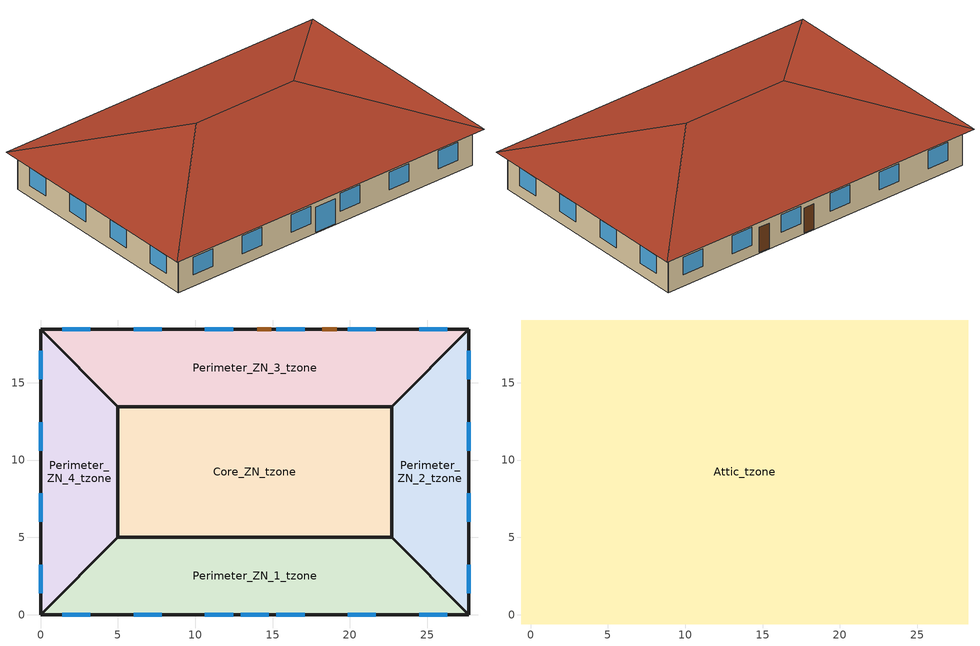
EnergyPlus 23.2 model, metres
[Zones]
Core_ZN_tzone
 floor ground (res_ext_wall_grd): 5,5 5,13.46 22.69,13.46 22.69,5 z-0.1
 wall outside (int_wall): 5,13.46 5,5 22.69,5 22.69,13.46 5,13.46 z-0.1:3.06
 roof outside (res_roof_floor): 22.69,13.46 5,13.46 5,5 22.69,5 z3.06
Perimeter_ZN_1_tzone
 floor ground (res_ext_wall_grd): 5,5 22.69,5 27.69,0 0,0 z-0.1
 wall outside (int_wall): 27.69,0 22.69,5 5,5 0,0 z-0.1:3.06
 wall outside (res_ext_wall_grd): 0,0 27.69,0 z-0.1:3.06
 window (Window_U_0.504_SHGC_North_0.229): 12.93,0 14.76,0 z0:2.13; 1.39,0 3.22,0 / 6.01,0 7.84,0 / 10.62,0 12.45,0 / 15.24,0 17.07,0 / 19.85,0 21.68,0 / 24.47,0 26.3,0 z0.9:2.42
 roof outside (res_roof_floor): 22.69,5 5,5 0,0 27.69,0 z3.06
Perimeter_ZN_2_tzone
 floor ground (res_ext_wall_grd): 27.69,18.46 27.69,0 22.69,5 22.69,13.46 z-0.1
 wall outside (int_wall): 27.69,18.46 22.69,13.46 22.69,5 27.69,0 z-0.1:3.06
 wall outside (res_ext_wall_grd): 27.69,0 27.69,18.46 z-0.1:3.06
 window (Window_U_0.504_SHGC_North_0.229): 27.69,1.39 27.69,3.22 / 27.69,6.01 27.69,7.84 / 27.69,10.62 27.69,12.45 / 27.69,15.24 27.69,17.07 z0.9:2.42
 roof outside (res_roof_floor): 22.69,13.46 22.69,5 27.69,0 27.69,18.46 z3.06
Perimeter_ZN_3_tzone
 floor ground (res_ext_wall_grd): 22.69,13.46 5,13.46 0,18.46 27.69,18.46 z-0.1
 wall outside (int_wall): 0,18.46 5,13.46 22.69,13.46 27.69,18.46 z-0.1:3.06
 wall outside (res_ext_wall_grd): 27.69,18.46 0,18.46 z-0.1:3.06
 window (Window_U_0.504_SHGC_North_0.229): 26.3,18.46 24.47,18.46 / 21.68,18.46 19.85,18.46 / 17.07,18.46 15.24,18.46 / 12.45,18.46 10.62,18.46 / 7.84,18.46 6.01,18.46 / 3.22,18.46 1.39,18.46 z0.9:2.42
 door (Swinging Door_con): 14.91,18.46 14,18.46 / 19.13,18.46 18.22,18.46 z0:2.13
 roof outside (res_roof_floor): 5,13.46 22.69,13.46 27.69,18.46 0,18.46 z3.06
Perimeter_ZN_4_tzone
 floor ground (res_ext_wall_grd): 0,18.46 5,13.46 5,5 0,0 z-0.1
 wall outside (res_ext_wall_grd): 0,18.46 0,0 z-0.1:3.06
 wall outside (int_wall): 0,0 5,5 5,13.46 0,18.46 z-0.1:3.06
 window (Window_U_0.504_SHGC_North_0.229): 0,17.07 0,15.24 / 0,12.45 0,10.62 / 0,7.84 0,6.01 / 0,3.22 0,1.39 z0.9:2.42
 roof outside (res_roof_floor): 5,13.46 0,18.46 0,0 5,5 z3.06
Attic_tzone
 floor ground (res_roof_floor): 28.29,-0.6 -0.6,-0.6 -0.6,19.06 28.29,19.06 z3.06
 roof outside (res_roof_floor): 9.23,9.23,6.36 -0.6,19.06,3.06 -0.6,-0.6,3.06; 28.29,19.06,3.06 18.46,9.23,6.36 28.29,-0.6,3.06; 9.23,9.23,6.36 -0.6,-0.6,3.06 28.29,-0.6,3.06 18.46,9.23,6.36; -0.6,19.06,3.06 9.23,9.23,6.36 18.46,9.23,6.36 28.29,19.06,3.06
[Building]
Building 1
[Site:Location]
Miami Intl Ap_FL_USA: Latitude {deg}=25.82; Longitude {deg}=-80.3; Time Zone {hr}=-5; Elevation {m}=11
[Site:GroundTemperature:BuildingSurface]
22.26, 20.91, 20.55, 20.86, 22.68, 24.72, 26.64, 28.02, 28.43, 27.78, 26.21, 24.23
[Site:WaterMainsTemperature]
Calculation Method=Correlation; Annual Average Outdoor Air Temperature {C}=24.5069; Maximum Difference In Monthly Average Outdoor Air Temperatures {deltaC}=8.7051
[SizingPeriod:DesignDay] Day of Month=21; Dry-Bulb Temperature Range Modifier Type=DefaultMultipliers; Humidity Condition Type=Wetbulb; Barometric Pressure {Pa}=101193; Rain Indicator=No; Snow Indicator=No; Daylight Saving Time Indicator=No; Begin Environment Reset Mode=FullResetAtBeginEnvironment
Name | Month | Day Type | Maximum Dry-Bulb Temperature {C} | Daily Dry-Bulb Temperature Range {deltaC} | Wetbulb or DewPoint at Maximum Dry-Bulb {C} | Wind Speed {m/s} | Wind Direction {deg} | Solar Model Indicator | ASHRAE Clear Sky Optical Depth for Beam Irradiance (taub) | ASHRAE Clear Sky Optical Depth for Diffuse Irradiance (taud) | Sky Clearness
Miami Intl Ap Ann Clg .4% Condns DB=>MWB | 7 | SummerDesignDay | 33.2 | 6.7 | 25.3 | 4.5 | 140 | ASHRAETau | 0.528 | 1.905
Miami Intl Ap Ann Htg 99.6% Condns DB | 1 | WinterDesignDay | 8.7 | 0 | 8.7 | 3.8 | 340 | ASHRAEClearSky |  |  | 0
[Material] Thermal Absorptance=0.9; Solar Absorptance=0.7; Visible Absorptance=0.7
Name | Roughness | Thickness {m} | Conductivity {W/m-K} | Density {kg/m3} | Specific Heat {J/kg-K}
Material 1 | Smooth | 0.0254 | 0.72 | 1856 | 840
Material 2; Material 3; Material 4 | MediumSmooth | 0.0159 | 0.16 | 800 | 1090
Material 5; Material 6 | Smooth | 0.0127 | 0.16 | 800 | 1090
[Material:NoMass] Thermal Absorptance=0.9; Solar Absorptance=0.7; Visible Absorptance=0.7
Name | Roughness | Thermal Resistance {m2-K/W}
Material No Mass 1 | MediumSmooth | 1.06783
Material No Mass 2 | MediumSmooth | 6.23479
Material No Mass 3 | MediumRough | 0.475973
[WindowMaterial:SimpleGlazingSystem]
Window Material Simple Glazing System 1: U-Factor {W/m2-K}=2.86184; Solar Heat Gain Coefficient=0.229; Visible Transmittance=0.2519
[Construction]
int_wall: Material 5, Material 6
res_ext_wall_grd: Material 1, Material 2, Material No Mass 1, Material 3
res_roof_floor: Material 4, Material No Mass 2
Swinging Door_con: Material No Mass 3
Window_U_0.504_SHGC_North_0.229: Window Material Simple Glazing System 1
[Zone] Multiplier=1
Name | Part of Total Floor Area
Attic_tzone | No
Core_ZN_tzone; Perimeter_ZN_1_tzone; Perimeter_ZN_2_tzone; Perimeter_ZN_3_tzone; Perimeter_ZN_4_tzone | Yes
[Space]
Name | Zone | Floor Area {m2}
Attic | Attic_tzone | 567.9774
Core_ZN | Core_ZN_tzone | 149.6574
Perimeter_ZN_1 | Perimeter_ZN_1_tzone | 113.45
Perimeter_ZN_2 | Perimeter_ZN_2_tzone | 67.3
Perimeter_ZN_3 | Perimeter_ZN_3_tzone | 113.45
Perimeter_ZN_4 | Perimeter_ZN_4_tzone | 67.3
[ZoneInfiltration:DesignFlowRate]
Space Infiltration Design Flow Rate 1: Zone or ZoneList or Space or SpaceList=Attic; Schedule=ruleset_on; Design Flow Rate Calculation Method=Flow/Zone; Design Flow Rate {m3/s}=0.2
[Lights] Schedule=occupancy schedule; Design Level Calculation Method=Watts/Area; Watts per Zone Floor Area {W/m2}=6.18125; Fraction Replaceable=1
Name | Zone or ZoneList or Space or SpaceList
Core_ZN_lights_2 | Core_ZN
Perimeter_ZN_1_lights_3 | Perimeter_ZN_1
Perimeter_ZN_2_lights_4 | Perimeter_ZN_2
Perimeter_ZN_3_lights_1 | Perimeter_ZN_3
Perimeter_ZN_4_lights_5 | Perimeter_ZN_4
[People] Number of People Schedule=occupancy schedule; Number of People Calculation Method=Area/Person; Floor Area per Person {m2/person}=18.58063; Fraction Radiant=0.3; Activity Level Schedule=activity schedule
Name | Zone or ZoneList or Space or SpaceList
Core_ZN_ppl_2 | Core_ZN
Perimeter_ZN_1_ppl_3 | Perimeter_ZN_1
Perimeter_ZN_2_ppl_4 | Perimeter_ZN_2
Perimeter_ZN_3_ppl_1 | Perimeter_ZN_3
Perimeter_ZN_4_ppl_5 | Perimeter_ZN_4
[ElectricEquipment] Schedule=occupancy schedule; Design Level Calculation Method=Watts/Area; Watts per Zone Floor Area {W/m2}=6.78
Name | Zone or ZoneList or Space or SpaceList
Core_ZN_elec_equip_2 | Core_ZN
Perimeter_ZN_1_elec_equip_3 | Perimeter_ZN_1
Perimeter_ZN_2_elec_equip_4 | Perimeter_ZN_2
Perimeter_ZN_3_elec_equip_1 | Perimeter_ZN_3
Perimeter_ZN_4_elec_equip_5 | Perimeter_ZN_4
[ZoneControl:Thermostat] Temperature Difference Between Cutout And Setpoint {deltaC}=0
Name | Zone or ZoneList | Control Type Schedule | Control 1
Core_ZN_tzone Thermostat | Core_ZN_tzone | Core_ZN_tzone Thermostat Schedule | Thermostat Setpoint Dual Setpoint 2
Perimeter_ZN_1_tzone Thermostat | Perimeter_ZN_1_tzone | Perimeter_ZN_1_tzone Thermostat Schedule | Thermostat Setpoint Dual Setpoint 3
Perimeter_ZN_2_tzone Thermostat | Perimeter_ZN_2_tzone | Perimeter_ZN_2_tzone Thermostat Schedule | Thermostat Setpoint Dual Setpoint 4
Perimeter_ZN_3_tzone Thermostat | Perimeter_ZN_3_tzone | Perimeter_ZN_3_tzone Thermostat Schedule | Thermostat Setpoint Dual Setpoint 1
Perimeter_ZN_4_tzone Thermostat | Perimeter_ZN_4_tzone | Perimeter_ZN_4_tzone Thermostat Schedule | Thermostat Setpoint Dual Setpoint 5
[ThermostatSetpoint:DualSetpoint] Heating Setpoint Temperature Schedule=thermostat heating ruleset; Cooling Setpoint Temperature Schedule=thermostat cooling ruleset
Thermostat Setpoint Dual Setpoint 2; Thermostat Setpoint Dual Setpoint 3; Thermostat Setpoint Dual Setpoint 4; Thermostat Setpoint Dual Setpoint 1; Thermostat Setpoint Dual Setpoint 5
[ZoneHVAC:IdealLoadsAirSystem] Availability Schedule=Always On Discrete; Heating Limit=NoLimit; Cooling Limit=NoLimit; Heating Availability Schedule=Always On Discrete; Cooling Availability Schedule=Always On Discrete; Dehumidification Control Type=ConstantSensibleHeatRatio; Cooling Sensible Heat Ratio=0.7; Humidification Control Type=None; Demand Controlled Ventilation Type=None; Outdoor Air Economizer Type=NoEconomizer; Heat Recovery Type=None; Sensible Heat Recovery Effectiveness=0.7; Latent Heat Recovery Effectiveness=0.65
Name | Design Specification Outdoor Air Object
Core_ZN_tzone Ideal Loads Air System | Design Specification Outdoor Air 4
Perimeter_ZN_1_tzone Ideal Loads Air System | Design Specification Outdoor Air 3
Perimeter_ZN_2_tzone Ideal Loads Air System | Design Specification Outdoor Air 2
Perimeter_ZN_3_tzone Ideal Loads Air System | Design Specification Outdoor Air 5
Perimeter_ZN_4_tzone Ideal Loads Air System | Design Specification Outdoor Air 1
[DesignSpecification:OutdoorAir] Outdoor Air Method=Sum; Outdoor Air Flow per Person {m3/s-person}=0; Outdoor Air Flow per Zone Floor Area {m3/s-m2}=0.00043; Outdoor Air Flow per Zone {m3/s}=0; Outdoor Air Flow Air Changes per Hour {1/hr}=0
Design Specification Outdoor Air 4; Design Specification Outdoor Air 3; Design Specification Outdoor Air 2; Design Specification Outdoor Air 5; Design Specification Outdoor Air 1
[Zone equipment]
Core_ZN_tzone: Core_ZN_tzone Ideal Loads Air System
Perimeter_ZN_1_tzone: Perimeter_ZN_1_tzone Ideal Loads Air System
Perimeter_ZN_2_tzone: Perimeter_ZN_2_tzone Ideal Loads Air System
Perimeter_ZN_3_tzone: Perimeter_ZN_3_tzone Ideal Loads Air System
Perimeter_ZN_4_tzone: Perimeter_ZN_4_tzone Ideal Loads Air System
[Sizing:Zone] Zone Cooling Design Supply Air Temperature Input Method=SupplyAirTemperature; Zone Cooling Design Supply Air Temperature {C}=14; Zone Cooling Design Supply Air Temperature Difference {deltaC}=11.11; Zone Heating Design Supply Air Temperature Input Method=SupplyAirTemperature; Zone Heating Design Supply Air Temperature {C}=40; Zone Heating Design Supply Air Temperature Difference {deltaC}=11.11; Zone Cooling Design Supply Air Humidity Ratio {kgWater/kgDryAir}=0.0085; Zone Heating Design Supply Air Humidity Ratio {kgWater/kgDryAir}=0.008; Cooling Design Air Flow Method=DesignDay; Cooling Design Air Flow Rate {m3/s}=0; Cooling Minimum Air Flow per Zone Floor Area {m3/s-m2}=0.000762; Cooling Minimum Air Flow {m3/s}=0; Cooling Minimum Air Flow Fraction=0; Heating Design Air Flow Method=DesignDay; Heating Design Air Flow Rate {m3/s}=0; Heating Maximum Air Flow per Zone Floor Area {m3/s-m2}=0.002032; Heating Maximum Air Flow {m3/s}=0.141576; Heating Maximum Air Flow Fraction=1; Account for Dedicated Outdoor Air System=No; Zone Load Sizing Method=Sensible Load Only No Latent Load; Zone Latent Cooling Design Supply Air Humidity Ratio Input Method=HumidityRatioDifference; Zone Cooling Design Supply Air Humidity Ratio Difference {kgWater/kgDryAir}=0.005; Zone Latent Heating Design Supply Air Humidity Ratio Input Method=HumidityRatioDifference; Zone Humidification Design Supply Air Humidity Ratio Difference {kgWater/kgDryAir}=0.005
Name | Design Specification Outdoor Air Object
Core_ZN_tzone | Core_ZN_tzone DSOA Space List
Perimeter_ZN_1_tzone | Perimeter_ZN_1_tzone DSOA Space List
Perimeter_ZN_2_tzone | Perimeter_ZN_2_tzone DSOA Space List
Perimeter_ZN_3_tzone | Perimeter_ZN_3_tzone DSOA Space List
Perimeter_ZN_4_tzone | Perimeter_ZN_4_tzone DSOA Space List
[DesignSpecification:OutdoorAir:SpaceList]
Name | Space Name 1 | Space Design Specification Outdoor Air Object Name 1
Core_ZN_tzone DSOA Space List | Core_ZN | Design Specification Outdoor Air 4
Perimeter_ZN_1_tzone DSOA Space List | Perimeter_ZN_1 | Design Specification Outdoor Air 3
Perimeter_ZN_2_tzone DSOA Space List | Perimeter_ZN_2 | Design Specification Outdoor Air 2
Perimeter_ZN_3_tzone DSOA Space List | Perimeter_ZN_3 | Design Specification Outdoor Air 5
Perimeter_ZN_4_tzone DSOA Space List | Perimeter_ZN_4 | Design Specification Outdoor Air 1
[Schedule:Day:Interval]
Schedule Day 2; Schedule Day 5; Schedule Day 4: No, 24:00, 0
weekday occupancy 1: No, 09:00, 0, 18:00, 1, 24:00, 0
weekday activity 6; weekday activity 1; weekday activity 2; weekday activity 3; weekday activity 4; weekday activity 5: No, 24:00, 70
thermostat heating weekday schedule 2; thermostat heating weekday schedule 1: No, 09:00, 20, 18:00, 20, 24:00, 20
thermostat cooling weekends schedule 1: No, 24:00, 60
thermostat cooling weekday schedule 1: No, 09:00, 60, 18:00, 25, 24:00, 60
thermostat cooling design day schedule 1: No, 09:00, 25, 18:00, 25, 24:00, 25
day_on 1; day_on 2; day_on 3; day_on 4; day_on 5; day_on 6: No, 24:00, 1
[Schedule:Week:Daily]
occupancy schedule Week Rule - Jan1-Dec31: Schedule Day 2, weekday occupancy 1, weekday occupancy 1, weekday occupancy 1, weekday occupancy 1, weekday occupancy 1, Schedule Day 2, Schedule Day 2, Schedule Day 2, Schedule Day 2, Schedule Day 2, Schedule Day 2
activity schedule Week Rule - Jan1-Dec31: weekday activity 6, weekday activity 6, weekday activity 6, weekday activity 6, weekday activity 6, weekday activity 6, weekday activity 6, weekday activity 3, weekday activity 1, weekday activity 2, weekday activity 4, weekday activity 5
thermostat heating ruleset Week Rule - Jan1-Dec31: thermostat heating weekday schedule 2, thermostat heating weekday schedule 2, thermostat heating weekday schedule 2, thermostat heating weekday schedule 2, thermostat heating weekday schedule 2, thermostat heating weekday schedule 2, thermostat heating weekday schedule 2, Schedule Day 5, Schedule Day 5, Schedule Day 5, Schedule Day 5, Schedule Day 5
thermostat cooling ruleset Week Rule - Jan1-Dec31: thermostat cooling weekends schedule 1, thermostat cooling weekday schedule 1, thermostat cooling weekday schedule 1, thermostat cooling weekday schedule 1, thermostat cooling weekday schedule 1, thermostat cooling weekday schedule 1, thermostat cooling weekends schedule 1, Schedule Day 4, thermostat cooling design day schedule 1, thermostat heating weekday schedule 1, Schedule Day 4, Schedule Day 4
ruleset_on Week Rule - Jan1-Dec31: day_on 6, day_on 6, day_on 6, day_on 6, day_on 6, day_on 6, day_on 6, day_on 3, day_on 1, day_on 2, day_on 4, day_on 5
[Schedule:Year]
occupancy schedule: occupancy schedule Week Rule - Jan1-Dec31, 1, 1, 12, 31
activity schedule: activity schedule Week Rule - Jan1-Dec31, 1, 1, 12, 31
thermostat heating ruleset: thermostat heating ruleset Week Rule - Jan1-Dec31, 1, 1, 12, 31
thermostat cooling ruleset: thermostat cooling ruleset Week Rule - Jan1-Dec31, 1, 1, 12, 31
ruleset_on: ruleset_on Week Rule - Jan1-Dec31, 1, 1, 12, 31
[Schedule:Compact]
Core_ZN_tzone Thermostat Schedule; Perimeter_ZN_1_tzone Thermostat Schedule; Perimeter_ZN_2_tzone Thermostat Schedule; Perimeter_ZN_3_tzone Thermostat Schedule; Perimeter_ZN_4_tzone Thermostat Schedule: Through: 12/31, For: AllDays, Until: 24:00, 4
[Schedule:Constant]
Always On Discrete: Hourly Value=1
